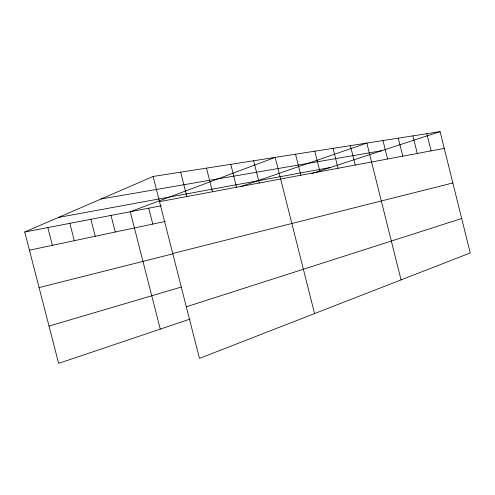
<?xml version="1.0" encoding="UTF-8"?>
<svg xmlns="http://www.w3.org/2000/svg" width="495" height="495" viewBox="0 0 495 495"><rect width="100%" height="100%" fill="white"/><g stroke="black" fill="none" stroke-linecap="round" stroke-linejoin="round"><path stroke-width="0.74" d="M190.129 319.052L58.633 363.373L24.75 232.013L153.103 176.468L440.098 131.627L470.25 252.945L199.473 358.392L153.103 176.468M240.496 186.702L366.838 143.074L401.061 279.892M311.856 173.535L440.098 131.627M186.318 306.782L461.687 218.499M49.011 326.081L181.213 287.094M172.736 253.49L452.857 182.958M39.086 287.595L172.749 253.879M29.434 250.185L165.25 221.438M24.75 232.013L161.259 205.772M159.52 201.651L444.269 148.407M58.422 217.441L330.443 167.465M101.054 198.99L381.75 150.697M47.829 227.576L52.402 245.322M160.275 329.113L130.272 211.73L275.183 157.391L314.566 313.57M111.016 215.43L115.261 232.019M90.894 219.297L95.244 236.251M69.857 223.344L74.312 240.688M180.656 172.161L186.856 196.54M148.723 208.185L152.782 224.074M253.626 160.764L259.244 183.001M230.769 164.334L236.573 187.246M206.495 168.127L212.485 191.751M350.38 145.648L355.243 165.052M333.061 148.351L338.054 168.269M314.808 151.204L319.943 171.654M295.54 154.211L300.83 175.23M426.814 133.706L431.083 150.87M412.892 135.877L417.266 153.456M398.289 138.161L402.782 156.16M382.957 140.555L387.566 159.006"/></g></svg>
